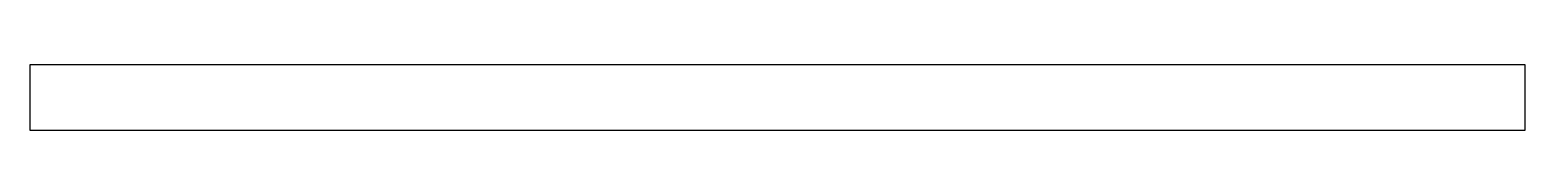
# Model space of a CAD drawing. Header units: millimetres. Extents: x 26 to 2274, y 36 to 2324.
# Drawn here: x 2270.456 to 2274.457, y 2324.295 to 2324.47 of the extents above.
import ezdxf

# ---------------------------------------------------------------- set-up
doc = ezdxf.new("R2010")
doc.units = ezdxf.units.MM
doc.layers.add('INNER_DOORS', color=1, linetype='Continuous')

msp = doc.modelspace()

# ---------------------------------------------------------------- linework, layer by layer
at = {"layer": 'INNER_DOORS'}
for p, q in [((2272.2115, 2324.4699, -100.1256), (2270.4557, 2324.4699, -100.1256)), ((2270.4557, 2324.4699, -100.1256), (2270.4557, 2324.2949, -100.1256)), ((2274.4571, 2324.4699, -100.1256), (2272.2115, 2324.4699, -100.1256)), ((2274.4571, 2324.2949, -100.1256), (2274.4571, 2324.4699, -100.1256)), ((2270.4557, 2324.2949, -100.1256), (2274.4571, 2324.2949, -100.1256))]:
    msp.add_line(p, q, dxfattribs=at)

doc.saveas('drawing.dxf')
